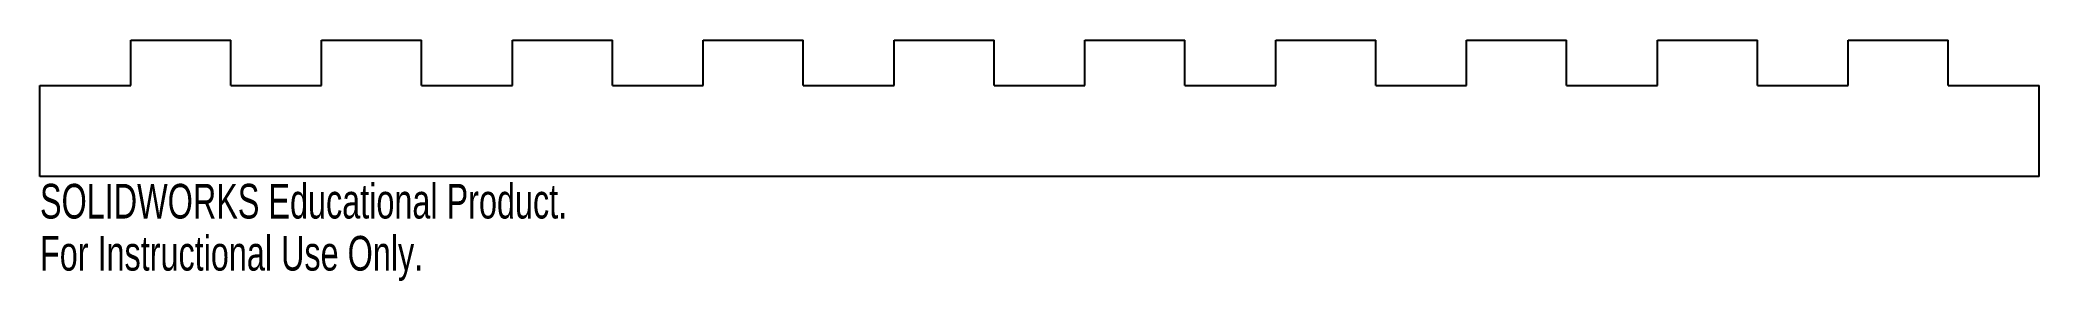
# Model space of a CAD drawing. Header units: inches. Extents: x -5.5 to 5.5, y -1.3 to 0.
import ezdxf

# ---------------------------------------------------------------- set-up
doc = ezdxf.new("R2010")
doc.units = ezdxf.units.IN
doc.header["$MEASUREMENT"] = 0
doc.styles.add('SLDTEXTSTYLE0', font='TXT', dxfattribs={"width": 0.7})

msp = doc.modelspace()

# ---------------------------------------------------------------- linework, layer by layer
at = {"color": 7, "linetype": 'Continuous', "lineweight": 25}
for p, q in [((-5, -0.25), (-5, 0)), ((-5, 0), (-4.45, 0)), ((-4.45, -0.25), (-4.45, 0)), ((-3.95, -0.25), (-3.95, 0)), ((-3.95, 0), (-3.4, 0)), ((-3.4, -0.25), (-3.4, 0)), ((-2.9, 0), (-2.35, 0)), ((-2.9, -0.25), (-2.9, 0)), ((-2.35, -0.25), (-2.35, 0)), ((-1.85, -0.25), (-1.85, 0)), ((-1.85, 0), (-1.3, 0)), ((-1.3, -0.25), (-1.3, 0)), ((-0.8, -0.25), (-0.8, 0)), ((-0.8, 0), (-0.25, 0)), ((-0.25, -0.25), (-0.25, 0)), ((0.25, -0.25), (0.25, 0)), ((0.25, 0), (0.8, 0)), ((0.8, -0.25), (0.8, 0)), ((1.3, -0.25), (1.3, 0)), ((1.3, 0), (1.85, 0)), ((1.85, -0.25), (1.85, 0)), ((2.35, -0.25), (2.35, 0)), ((2.35, 0), (2.9, 0)), ((2.9, -0.25), (2.9, 0)), ((3.4, -0.25), (3.4, 0)), ((3.4, 0), (3.95, 0)), ((3.95, -0.25), (3.95, 0)), ((4.45, -0.25), (4.45, 0)), ((4.45, 0), (5, 0)), ((5, -0.25), (5, 0)), ((-5.5, -0.25), (-5, -0.25)), ((-5.5, -0.75), (-5.5, -0.25)), ((-4.45, -0.25), (-3.95, -0.25)), ((-3.4, -0.25), (-2.9, -0.25)), ((-2.35, -0.25), (-1.85, -0.25)), ((-1.3, -0.25), (-0.8, -0.25)), ((-0.25, -0.25), (0.25, -0.25)), ((0.8, -0.25), (1.3, -0.25)), ((1.85, -0.25), (2.35, -0.25)), ((2.9, -0.25), (3.4, -0.25)), ((3.95, -0.25), (4.45, -0.25)), ((5, -0.25), (5.5, -0.25)), ((5.5, -0.75), (5.5, -0.25)), ((5.5, -0.75), (-5.5, -0.75))]:
    msp.add_line(p, q, dxfattribs=at)

# ---------------------------------------------------------------- texts
at = {"color": 7, "linetype": 'Continuous', "char_height": 0.1903, "attachment_point": 1, "style": 'SLDTEXTSTYLE0'}
for s, insert in [('SOLIDWORKS Educational Product.', (-5.5, -0.79)), ('For Instructional Use Only.', (-5.5, -1.076))]:
    msp.add_mtext(s, dxfattribs=dict(at, insert=insert))

doc.saveas('drawing.dxf')
